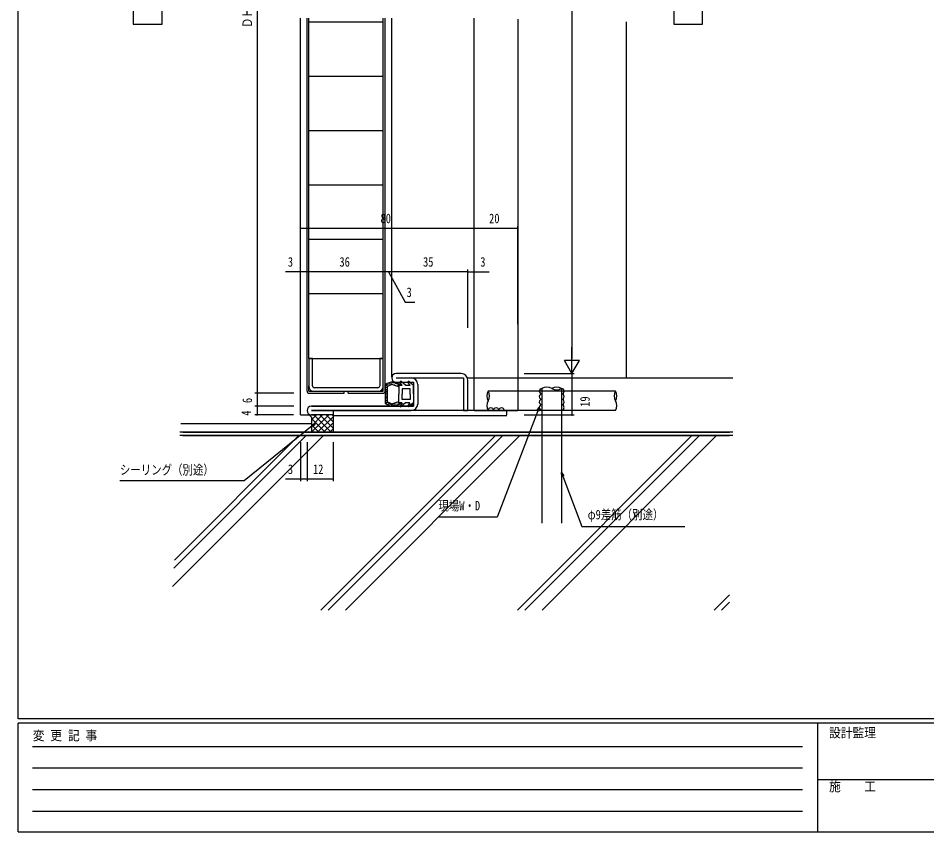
# Model space of a CAD drawing. Units: millimetres, scale not verified. Extents: x -567 to 567, y -403 to 403.
# Drawn here: x -562.7 to -144.3, y -403 to -28.6 of the extents above; entities that cross this region are included whole.
import ezdxf
from ezdxf.enums import TextEntityAlignment as Align

# ---------------------------------------------------------------- set-up
doc = ezdxf.new("R2010")
doc.units = ezdxf.units.MM
doc.header["$LTSCALE"] = 2
for name, color, linetype in [('0-1_USER1', 3, 'Continuous'), ('0-2_YKK_11', 7, 'Continuous'), ('0-3_YKK_12', 2, 'Continuous'), ('0-4_YKK_13', 4, 'Continuous'), ('0-5_YKK_D', 6, 'Continuous'), ('0-6_YKK_ZWAK', 7, 'Continuous'), ('0-7_YSS_K', 3, 'Continuous')]:
    doc.layers.add(name, color=color, linetype=linetype)
doc.styles.add('ＭＳ ゴシック', font='')
doc.styles.get('ＭＳ ゴシック').set_extended_font_data('MS Gothic')

msp = doc.modelspace()

# ---------------------------------------------------------------- linework, layer by layer
at = {"layer": '0-1_USER1'}
for p, q in [((-509.693, 1.931), (-509.693, -31.296)), ((-496.402, -31.296), (-496.402, 1.931)), ((-260.809, 1.931), (-260.809, -31.296)), ((-247.519, -31.296), (-247.519, 1.931)), ((-509.693, -31.296), (-496.402, -31.296)), ((-260.809, -31.296), (-247.519, -31.296))]:
    msp.add_line(p, q, dxfattribs=at)
at = {"layer": '0-2_YKK_11'}
for p, q in [((-428.8, -185.26), (-428.8, -198.26)), ((-427.2, -185.26), (-428.8, -185.26)), ((-427.2, -197.76), (-427.2, -185.26)), ((-396.2, -185.26), (-396.2, -197.76)), ((-394.6, -185.26), (-396.2, -185.26)), ((-394.6, -198.26), (-394.6, -185.26)), ((-358.7, -192.16), (-388.7, -192.16)), ((-388.7, -194.16), (-357.7, -194.16)), ((-388.7, -196.16), (-380.7, -196.16)), ((-380.7, -196.16), (-380.7, -207.16)), ((-357.7, -194.16), (-357.7, -209.16)), ((-355.7, -209.16), (-355.7, -195.16)), ((-426.8, -200.26), (-396.6, -200.26)), ((-397.1, -198.66), (-426.3, -198.66)), ((-378.7, -197.16), (-378.7, -206.16)), ((-417.7, -209.16), (-417.7, -211.16)), ((-357.7, -209.16), (-355.7, -209.16)), ((-417.7, -211.16), (-427.7, -211.16))]:
    msp.add_line(p, q, dxfattribs=at)
for points in [[(-380.7, -207.16), (-427.7, -207.16), (-380.7, -207.16)], [(-381.7, -209.16), (-427.7, -209.16), (-381.7, -209.16)]]:
    msp.add_lwpolyline(points, dxfattribs=at)
for centre, radius, start, end in [((-388.7, -194.16), 2, 90, 270), ((-358.7, -195.16), 3, 0, 90), ((-381.7, -197.16), 3, 0, 90), ((-426.8, -198.26), 2, 179.99945, 270), ((-426.3, -197.76), 0.9, 179.99945, 270), ((-397.1, -197.76), 0.9, 270, 359.99945), ((-396.6, -198.26), 2, 270, 359.99955), ((-427.7, -209.16), 2, 90, 270), ((-381.7, -206.16), 3, 270, 0)]:
    msp.add_arc(centre, radius, start, end, dxfattribs=at)
at = {"layer": '0-3_YKK_12'}
for p, q in [((-432.7, -211.16), (-432.7, -28.66)), ((-390.7, -161.235), (-390.7, -28.66)), ((-352.7, -194.16), (-352.7, -28.66)), ((-332.7, -29.081), (-332.7, -194.16)), ((-390.7, -193.66), (-390.7, -155.26)), ((-352.7, -209.16), (-352.7, -194.16)), ((-332.7, -194.16), (-332.7, -209.16)), ((-352.7, -209.16), (-355.7, -209.16)), ((-352.7, -209.16), (-332.7, -209.16)), ((-432.7, -211.16), (-426.7, -211.16))]:
    msp.add_line(p, q, dxfattribs=at)
at = {"layer": '0-4_YKK_13'}
for p, q in [((-429.7, -200.16), (-429.7, -28.66)), ((-428.8, -185.26), (-428.8, -28.66)), ((-394.6, -161.235), (-394.6, -28.66)), ((-393.7, -161.235), (-393.7, -28.66)), ((-428.8, -30.26), (-394.6, -30.26)), ((-428.8, -55.26), (-394.6, -55.26)), ((-428.8, -80.26), (-394.6, -80.26)), ((-428.8, -105.26), (-394.6, -105.26)), ((-428.8, -130.26), (-394.6, -130.26)), ((-428.8, -155.26), (-394.6, -155.26)), ((-394.6, -185.26), (-394.6, -155.26)), ((-393.7, -200.16), (-393.7, -155.26)), ((-428.8, -185.26), (-394.6, -185.26)), ((-391.068, -196.779), (-391.068, -196.579)), ((-390.65, -196.756), (-390.65, -196.556)), ((-390.507, -196.457), (-390.507, -196.257)), ((-389.97, -196.422), (-389.97, -196.222)), ((-389.827, -196.624), (-389.827, -196.424)), ((-389.219, -196.469), (-389.219, -196.269)), ((-388.805, -196.827), (-388.805, -196.627)), ((-385.83, -197.666), (-386.797, -196.22)), ((-384.349, -197.506), (-386.355, -195.823)), ((-382.23, -197.666), (-383.197, -196.22)), ((-380.75, -197.506), (-382.755, -195.823)), ((-428.8, -200.26), (-428.8, -197.76)), ((-428.8, -200.26), (-426.3, -200.26)), ((-412.6, -201.16), (-412.6, -200.26)), ((-410.8, -201.16), (-410.8, -200.26)), ((-397.1, -200.26), (-394.6, -200.26)), ((-394.6, -200.26), (-394.6, -197.76)), ((-393.702, -197.346), (-393.702, -205.831)), ((-393.668, -197.984), (-393.668, -197.784)), ((-393.406, -197.555), (-393.406, -197.355)), ((-393.311, -200.988), (-393.311, -200.788)), ((-393.294, -198.665), (-393.294, -198.465)), ((-393.222, -199.576), (-393.222, -199.376)), ((-393.168, -200.166), (-393.168, -199.966)), ((-393.025, -200.595), (-393.025, -200.395)), ((-393.008, -197.861), (-393.008, -197.661)), ((-392.905, -197.674), (-392.905, -197.474)), ((-392.829, -199.505), (-392.829, -199.305)), ((-392.797, -197.257), (-392.797, -197.057)), ((-390.596, -197.107), (-392.702, -198.069)), ((-392.702, -205.108), (-392.702, -198.069)), ((-392.559, -197.793), (-392.559, -197.593)), ((-392.32, -197.388), (-392.32, -197.188)), ((-391.784, -196.982), (-391.784, -196.782)), ((-391.402, -197.197), (-391.402, -196.997)), ((-387.813, -198.013), (-390.596, -197.107)), ((-389.326, -197.03), (-389.326, -196.83)), ((-388.242, -196.885), (-388.242, -196.685)), ((-388.066, -197.366), (-388.066, -197.166)), ((-387.738, -197.659), (-387.738, -197.459)), ((-385.836, -197.588), (-387.402, -197.588)), ((-387.402, -197.588), (-387.402, -201.588)), ((-387.362, -197.308), (-387.362, -197.108)), ((-382.202, -199.088), (-385.902, -199.088)), ((-385.902, -199.088), (-385.902, -201.588)), ((-384.302, -197.588), (-384.349, -197.506)), ((-382.236, -197.588), (-384.302, -197.588)), ((-382.202, -201.588), (-382.202, -199.088)), ((-380.702, -197.588), (-380.75, -197.506)), ((-380.702, -201.493), (-380.702, -197.588)), ((-428.7, -201.16), (-412.6, -201.16)), ((-410.8, -201.16), (-394.7, -201.16)), ((-393.401, -204.062), (-393.401, -203.862)), ((-393.383, -201.721), (-393.383, -201.521)), ((-393.347, -202.99), (-393.347, -202.79)), ((-393.204, -202.722), (-393.204, -202.522)), ((-393.204, -204.795), (-393.204, -204.595)), ((-393.133, -203.794), (-393.133, -203.594)), ((-393.115, -203.348), (-393.115, -203.148)), ((-392.972, -201.274), (-392.972, -201.074)), ((-392.972, -202.061), (-392.972, -201.861)), ((-392.918, -204.509), (-392.918, -204.309)), ((-387.402, -205.588), (-387.402, -201.588)), ((-385.902, -204.088), (-385.902, -201.588)), ((-382.202, -204.088), (-385.902, -204.088)), ((-382.202, -201.588), (-382.202, -204.088)), ((-380.702, -201.493), (-380.702, -205.588)), ((-393.549, -205.571), (-393.549, -205.371)), ((-393, -205.475), (-393, -205.275)), ((-392.917, -205.821), (-392.917, -205.621)), ((-392.702, -205.108), (-390.596, -206.07)), ((-392.619, -205.63), (-392.619, -205.43)), ((-392.177, -206.155), (-392.177, -205.955)), ((-391.712, -206.096), (-391.712, -205.896)), ((-391.7, -206.37), (-391.7, -206.17)), ((-391.473, -206.131), (-391.473, -205.931)), ((-391.104, -206.537), (-391.104, -206.337)), ((-390.972, -206.263), (-390.972, -206.063)), ((-390.71, -206.668), (-390.71, -206.468)), ((-390.596, -206.07), (-387.813, -205.164)), ((-390.519, -206.465), (-390.519, -206.265)), ((-389.946, -206.68), (-389.946, -206.48)), ((-389.923, -206.501), (-389.923, -206.301)), ((-389.398, -206.108), (-389.398, -205.908)), ((-389.314, -206.871), (-389.314, -206.671)), ((-389.231, -206.334), (-389.231, -206.134)), ((-388.899, -206.34), (-388.899, -206.14)), ((-388.477, -206.293), (-388.477, -206.093)), ((-388.09, -206.234), (-388.09, -206.034)), ((-387.468, -205.906), (-387.468, -205.706)), ((-385.921, -205.588), (-387.402, -205.588)), ((-385.921, -205.588), (-386.823, -206.936)), ((-384.302, -205.588), (-386.381, -207.333)), ((-382.321, -205.588), (-384.302, -205.588)), ((-382.321, -205.588), (-383.223, -206.936)), ((-380.702, -205.588), (-382.781, -207.333)), ((-337.7, -209.16), (-381.6, -209.16)), ((-380.7, -205.66), (-381.566, -207.16)), ((-337.7, -211.16), (-337.7, -209.16)), ((-417.7, -211.46), (-337.7, -211.46))]:
    msp.add_line(p, q, dxfattribs=at)
for centre, radius, start, end in [((-390.202, -201.588), 5.5, 46.65824, 129.51963), ((-386.548, -196.053), 0.3, 49.99756, 213.78886), ((-382.948, -196.053), 0.3, 49.99756, 213.78886), ((-428.7, -200.16), 1, 180, 270), ((-394.7, -200.16), 1, 270, 359.99913), ((-390.202, -201.588), 4.3, 49.37051, 56.2499), ((-390.202, -201.588), 4.3, 303.7499, 310.62928), ((-390.202, -201.588), 5.5, 230.48035, 313.34175), ((-386.573, -207.103), 0.3, 146.21114, 310.00244), ((-382.973, -207.103), 0.3, 146.21114, 310.00244)]:
    msp.add_arc(centre, radius, start, end, dxfattribs=at)
at = {"layer": '0-5_YKK_D'}
for p, q in [((-452.7, 145.84), (-452.7, -201.16)), ((-307.7, 130.84), (-307.7, -185.16)), ((-432.7, -171.043), (-432.7, -124.26)), ((-432.7, -125.26), (-352.7, -125.26)), ((-352.7, -171.043), (-352.7, -124.26)), ((-352.7, -169.219), (-352.7, -124.26)), ((-352.7, -125.26), (-332.7, -125.26)), ((-332.7, -169.438), (-332.7, -124.26)), ((-432.7, -145.26), (-439.6, -145.26)), ((-432.7, -171.043), (-432.7, -144.26)), ((-429.7, -145.26), (-432.7, -145.26)), ((-429.7, -171.043), (-429.7, -144.26)), ((-429.7, -171.043), (-429.7, -144.26)), ((-393.7, -145.26), (-429.7, -145.26)), ((-393.7, -171.043), (-393.7, -144.26)), ((-393.7, -171.043), (-393.7, -144.26)), ((-390.7, -145.26), (-393.7, -145.26)), ((-392.2, -145.26), (-384.575, -159.251)), ((-390.7, -171.043), (-390.7, -144.26)), ((-390.7, -171.043), (-390.7, -144.26)), ((-355.7, -145.26), (-390.7, -145.26)), ((-355.7, -171.043), (-355.7, -144.26)), ((-355.7, -171.043), (-355.7, -144.26)), ((-355.7, -145.26), (-352.7, -145.26)), ((-352.7, -171.043), (-352.7, -144.26)), ((-352.7, -145.26), (-345.8, -145.26)), ((-384.575, -159.251), (-380.09, -159.251)), ((-307.7, -192.16), (-307.7, -180.036)), ((-304.2, -186.098), (-311.2, -186.098)), ((-307.7, -192.16), (-311.2, -186.098)), ((-307.7, -192.16), (-304.2, -186.098)), ((-329.7, -192.16), (-306.7, -192.16)), ((-329.7, -192.16), (-306.7, -192.16)), ((-307.7, -192.16), (-307.7, -211.16)), ((-435.7, -201.16), (-453.7, -201.16)), ((-435.7, -201.16), (-453.7, -201.16)), ((-452.7, -201.16), (-452.7, -207.16)), ((-435.821, -207.16), (-453.7, -207.16)), ((-435.7, -207.16), (-453.7, -207.16)), ((-452.7, -207.16), (-452.7, -211.16)), ((-322.773, -207.744), (-323.38, -209.332)), ((-435.909, -211.16), (-453.7, -211.16)), ((-329.7, -211.16), (-306.7, -211.16)), ((-427.289, -216.227), (-458.704, -241.57)), ((-425.966, -215.16), (-427.289, -216.227)), ((-432.7, -223.66), (-432.7, -241.66)), ((-429.7, -223.66), (-429.7, -241.66)), ((-429.7, -223.66), (-429.7, -241.66)), ((-417.7, -223.66), (-417.7, -241.66)), ((-312.523, -237.691), (-311.923, -239.282)), ((-458.704, -241.57), (-515.837, -241.57)), ((-432.7, -240.66), (-439.6, -240.66)), ((-311.923, -239.282), (-303.159, -262.511)), ((-303.159, -262.511), (-255.797, -262.511))]:
    msp.add_line(p, q, dxfattribs=at)
for points in [[(-323.805, -209.169), (-322.773, -207.744), (-322.954, -209.494)], [(-323.38, -209.332), (-342.079, -258.227), (-369.194, -258.227)], [(-427.575, -215.873), (-425.966, -215.16), (-427.003, -216.582)], [(-312.349, -239.442), (-312.523, -237.691), (-311.496, -239.121)], [(-417.7, -240.66), (-429.7, -240.66), (-432.7, -240.66)]]:
    msp.add_lwpolyline(points, dxfattribs=at)
for centre, start, end in [((-432.7, -125.26), 0, 180), ((-432.7, -125.26), 180, 0), ((-352.7, -125.26), 0, 180), ((-352.7, -125.26), 0, 180), ((-352.7, -125.26), 180, 0), ((-352.7, -125.26), 180, 0), ((-332.7, -125.26), 0, 180), ((-332.7, -125.26), 180, 0), ((-432.7, -145.26), 0, 180), ((-432.7, -145.26), 180, 0), ((-429.7, -145.26), 0, 180), ((-429.7, -145.26), 0, 180), ((-429.7, -145.26), 180, 0), ((-429.7, -145.26), 180, 0), ((-393.7, -145.26), 0, 180), ((-393.7, -145.26), 0, 180), ((-393.7, -145.26), 180, 0), ((-393.7, -145.26), 180, 0), ((-390.7, -145.26), 0, 180), ((-390.7, -145.26), 0, 180), ((-390.7, -145.26), 180, 0), ((-390.7, -145.26), 180, 0), ((-355.7, -145.26), 0, 180), ((-355.7, -145.26), 0, 180), ((-355.7, -145.26), 180, 0), ((-355.7, -145.26), 180, 0), ((-352.7, -145.26), 0, 180), ((-352.7, -145.26), 180, 0), ((-452.7, -201.16), 90, 270), ((-452.7, -201.16), 90, 270), ((-452.7, -201.16), 270, 90), ((-452.7, -201.16), 270, 90), ((-452.7, -207.16), 90, 270), ((-452.7, -207.16), 90, 270), ((-452.7, -207.16), 270, 90), ((-452.7, -207.16), 270, 90), ((-452.7, -211.16), 90, 270), ((-452.7, -211.16), 270, 90), ((-307.7, -211.16), 90, 270), ((-307.7, -211.16), 270, 90), ((-432.7, -240.66), 0, 180), ((-432.7, -240.66), 180, 0), ((-429.7, -240.66), 0, 180), ((-429.7, -240.66), 0, 180), ((-429.7, -240.66), 180, 0), ((-429.7, -240.66), 180, 0), ((-417.7, -240.66), 0, 180), ((-417.7, -240.66), 180, 0)]:
    msp.add_arc(centre, 0.106, start, end, dxfattribs=at)
at = {"layer": '0-6_YKK_ZWAK'}
for p, q in [((-562.7, -351), (-562.7, 399)), ((537.3, -351), (-562.7, -351)), ((483.3, -353), (-562.7, -353)), ((-562.7, -403), (-562.7, -353)), ((-194.7, -353), (-194.7, -403)), ((-556.13, -363.732), (-201.57, -363.732)), ((-556.13, -373.63), (-201.57, -373.63)), ((-194.7, -378.999), (-10.7, -378.999)), ((-556.13, -383.528), (-201.57, -383.528)), ((-556.13, -393.426), (-201.57, -393.426)), ((-562.7, -403), (483.3, -403))]:
    msp.add_line(p, q, dxfattribs=at)
at = {"layer": '0-7_YSS_K'}
for p, q in [((-282.697, -30.285), (-282.697, -194.16)), ((-355.7, -194.16), (-233.697, -194.16)), ((-287.703, -200.16), (-346.343, -200.16)), ((-321.523, -198.994), (-321.523, -261.017)), ((-312.523, -198.994), (-312.523, -261.017)), ((-287.703, -209.16), (-347.7, -209.16)), ((-428.7, -211.16), (-427.7, -212.16)), ((-427.7, -219.146), (-419.714, -211.16)), ((-427.7, -216.318), (-422.542, -211.16)), ((-427.7, -213.489), (-425.37, -211.16)), ((-427.7, -212.16), (-427.7, -219.16)), ((-427.7, -212.849), (-421.39, -219.16)), ((-426.561, -211.16), (-418.561, -219.16)), ((-424.885, -219.16), (-417.7, -211.975)), ((-423.733, -211.16), (-417.7, -217.193)), ((-420.904, -211.16), (-417.7, -214.364)), ((-418.076, -211.16), (-417.7, -211.536)), ((-417.7, -211.16), (-417.7, -219.16)), ((-487.726, -215.159), (-427.7, -215.16)), ((-427.7, -215.678), (-424.218, -219.16)), ((-422.057, -219.16), (-417.7, -214.803)), ((-491.596, -290.113), (-422.143, -220.66)), ((-491.02, -281.617), (-430.062, -220.66)), ((-490.772, -277.976), (-433.457, -220.66)), ((-233.697, -219.16), (-488.284, -219.16)), ((-233.697, -220.66), (-488.284, -220.66)), ((-486.882, -219.16), (-235.197, -219.16)), ((-486.882, -220.66), (-235.197, -220.66)), ((-427.7, -218.506), (-427.046, -219.16)), ((-423.287, -301), (-342.947, -220.66)), ((-419.893, -301), (-339.553, -220.66)), ((-419.228, -219.16), (-417.7, -217.631)), ((-411.973, -301), (-331.633, -220.66)), ((-332.777, -301), (-252.437, -220.66)), ((-329.383, -301), (-249.043, -220.66)), ((-321.464, -301), (-241.123, -220.66)), ((-242.268, -301), (-235.197, -293.929)), ((-238.874, -301), (-235.197, -297.323))]:
    msp.add_line(p, q, dxfattribs=at)
for centre, radius, start, end in [((-342.446, -202.41), 4.5, 149.99983, 209.99988), ((-350.24, -202.41), 4.5, 329.99983, 29.99988), ((-321.523, -200.244), 1.25, 90, 270), ((-319.273, -202.891), 4.5, 60.00002, 119.99998), ((-314.773, -202.891), 4.5, 59.99998, 120.00002), ((-314.773, -195.097), 4.5, 239.99998, 300.00002), ((-312.523, -200.244), 1.25, 270, 90), ((-283.805, -202.41), 4.5, 149.99998, 210.00002), ((-291.6, -202.41), 4.5, 329.99998, 30.00002), ((-342.446, -206.91), 4.5, 149.99988, 209.99983), ((-321.523, -202.744), 1.25, 90, 270), ((-321.523, -205.244), 1.25, 90, 270), ((-312.523, -202.744), 1.25, 270, 90), ((-312.523, -205.244), 1.25, 270, 90), ((-291.6, -206.91), 4.5, 330.00002, 29.99998), ((-345.093, -209.16), 1.25, 359.99982, 180), ((-342.593, -209.16), 1.25, 359.99982, 180), ((-340.093, -209.16), 1.25, 359.99982, 180), ((-321.523, -207.744), 1.25, 90, 270), ((-312.523, -207.744), 1.25, 270, 90)]:
    msp.add_arc(centre, radius, start, end, dxfattribs=at)

# ---------------------------------------------------------------- texts
at = {"layer": '0-5_YKK_D', "style": 'ＭＳ ゴシック', "width": 0.8}
for s, p in [('ＤＨ=H+17', (-453.7, -33.118)), ('6', (-453.7, -205.72)), ('19', (-298.208, -207.433)), ('4', (-454.166, -211.553))]:
    msp.add_text(s, height=4.399, rotation=90, dxfattribs=at).set_placement(p, align=Align.BOTTOM_LEFT)
for s, p in [('80', (-395.831, -124.26)), ('20', (-345.843, -124.26)), ('3', (-438.511, -144.26)), ('36', (-414.782, -144.26)), ('35', (-376.27, -144.26)), ('3', (-349.911, -144.26)), ('3', (-383.843, -158.251)), ('シーリング（別途）', (-515.837, -239.93)), ('3', (-438.511, -239.66)), ('12', (-426.953, -239.66)), ('現場W・D', (-369.194, -256.465)), ('φ9差筋（別途）', (-300.459, -260.536))]:
    msp.add_text(s, height=4.399, dxfattribs=at).set_placement(p, align=Align.BOTTOM_LEFT)
at = {"layer": '0-6_YKK_ZWAK', "style": 'ＭＳ ゴシック', "width": 0.9}
for s, p in [('設計監理', (-189.315, -360.904)), ('変 更 記 事', (-555.965, -362.209)), ('施\u3000\u3000工', (-189.315, -385.649))]:
    msp.add_text(s, height=4.399, dxfattribs=at).set_placement(p, align=Align.BOTTOM_LEFT)

doc.saveas('drawing.dxf')
